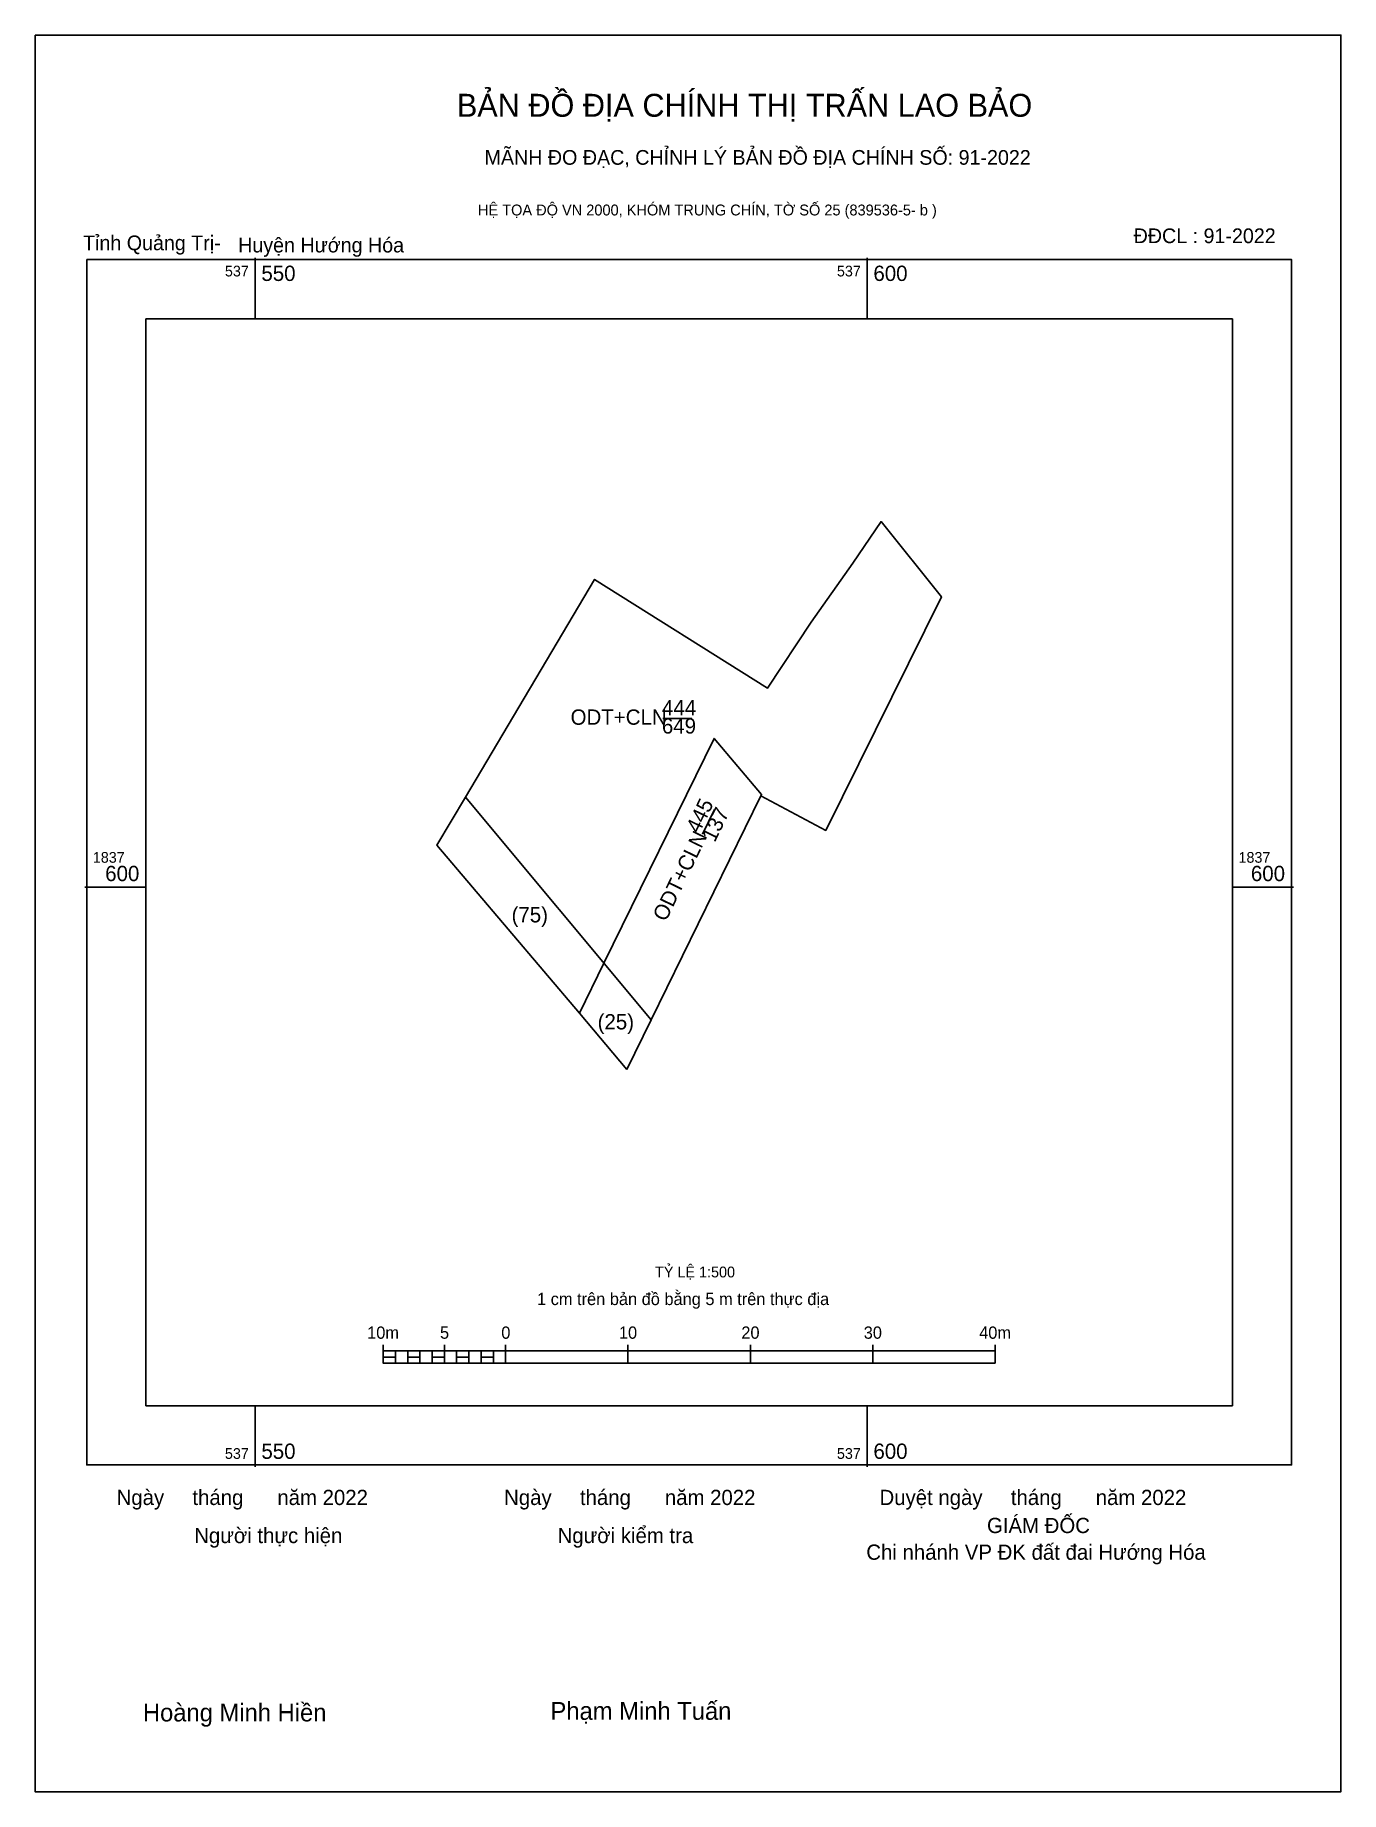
# Model space of a CAD drawing. Extents: x 537121 to 537639, y 1837052 to 1837670.
# Drawn here: x 537532 to 537638.7, y 1837526.1 to 1837669.6 of the extents above.
import ezdxf

# ---------------------------------------------------------------- set-up
doc = ezdxf.new("R2010")
doc.units = 0
for name, color, linetype in [('Level 1', 7, 'Continuous'), ('Level 10', 7, 'Continuous'), ('Level 15', 7, 'Continuous'), ('Level 27', 7, 'Continuous'), ('Level 6', 7, 'Continuous'), ('Level 62', 7, 'Continuous'), ('Level 63', 7, 'Continuous'), ('Level 9', 7, 'Continuous')]:
    doc.layers.add(name, color=color, linetype=linetype)

msp = doc.modelspace()

# ---------------------------------------------------------------- linework, layer by layer
at = {"layer": 'Level 1'}
for p, q in [((537582.34, 1837589.17), (537591.31, 1837607.47)), ((537580.36, 1837585.13), (537582.34, 1837589.17))]:
    msp.add_line(p, q, dxfattribs=at)
at = {"layer": 'Level 10'}
msp.add_line((537580.36, 1837585.13), (537576.48, 1837589.71), dxfattribs=at)
msp.add_lwpolyline([(537598.83, 1837626.47), (537601.13, 1837629.86), (537606.06, 1837623.71), (537596.6, 1837604.64), (537591.31, 1837607.47), (537591.36, 1837607.57), (537587.48, 1837612.16), (537578.48, 1837593.8), (537576.48, 1837589.71), (537564.84, 1837603.43), (537567.17, 1837607.36), (537577.72, 1837625.14), (537591.86, 1837616.26), (537595.42, 1837621.66)], close=True, dxfattribs=at)
at = {"layer": 'Level 15'}
msp.add_lwpolyline([(537532.01, 1837669.59), (537638.69, 1837669.59), (537638.69, 1837526.13), (537532.01, 1837526.13)], close=True, dxfattribs=at)
at = {"layer": 'Level 27'}
for p, q in [((537601.13, 1837629.86), (537601.13, 1837629.86)), ((537598.83, 1837626.47), (537598.83, 1837626.47)), ((537577.72, 1837625.14), (537577.72, 1837625.14)), ((537606.06, 1837623.71), (537606.06, 1837623.71)), ((537595.42, 1837621.66), (537595.42, 1837621.66)), ((537583.31, 1837613.79), (537585.66, 1837613.79)), ((537591.31, 1837607.47), (537591.31, 1837607.47)), ((537586.53, 1837604.33), (537587.51, 1837606.35)), ((537596.6, 1837604.64), (537596.6, 1837604.64)), ((537576.48, 1837589.71), (537576.48, 1837589.71))]:
    msp.add_line(p, q, dxfattribs=at)
at = {"layer": 'Level 6'}
msp.add_lwpolyline([(537582.34, 1837589.17), (537567.17, 1837607.36)], dxfattribs=at)
at = {"layer": 'Level 62'}
msp.add_lwpolyline([(537541.07, 1837646.41), (537629.83, 1837646.41), (537629.83, 1837557.66), (537541.07, 1837557.66)], close=True, dxfattribs=at)
at = {"layer": 'Level 63'}
for p, q in [((537550, 1837651.41), (537550, 1837646.41)), ((537600, 1837651.41), (537600, 1837646.41)), ((537536.07, 1837600), (537541.07, 1837600)), ((537629.83, 1837600), (537634.83, 1837600)), ((537560.45, 1837562.63), (537560.45, 1837561.13)), ((537565.45, 1837562.63), (537565.45, 1837561.13)), ((537570.45, 1837562.63), (537570.45, 1837561.13)), ((537580.45, 1837562.63), (537580.45, 1837561.13)), ((537590.45, 1837562.63), (537590.45, 1837561.13)), ((537600.45, 1837562.63), (537600.45, 1837561.13)), ((537610.45, 1837562.63), (537610.45, 1837561.13)), ((537560.45, 1837562.13), (537610.45, 1837562.13)), ((537560.45, 1837561.13), (537610.45, 1837561.13)), ((537561.45, 1837562.13), (537561.45, 1837561.13)), ((537562.45, 1837562.13), (537562.45, 1837561.13)), ((537563.45, 1837562.13), (537563.45, 1837561.13)), ((537564.45, 1837562.13), (537564.45, 1837561.13)), ((537565.45, 1837562.13), (537565.45, 1837561.13)), ((537566.45, 1837562.13), (537566.45, 1837561.13)), ((537567.45, 1837562.13), (537567.45, 1837561.13)), ((537568.45, 1837562.13), (537568.45, 1837561.13)), ((537569.45, 1837562.13), (537569.45, 1837561.13)), ((537570.45, 1837562.13), (537570.45, 1837561.13)), ((537550, 1837557.66), (537550, 1837552.66)), ((537600, 1837557.66), (537600, 1837552.66))]:
    msp.add_line(p, q, dxfattribs=at)
for points in [[(537536.23, 1837651.26), (537634.67, 1837651.26), (537634.67, 1837552.82), (537536.23, 1837552.82)], [(537560.45, 1837561.63), (537561.45, 1837561.63), (537561.45, 1837561.13), (537560.45, 1837561.13)], [(537560.45, 1837561.63), (537561.45, 1837561.63), (537561.45, 1837561.13), (537560.45, 1837561.13)], [(537562.45, 1837561.63), (537563.45, 1837561.63), (537563.45, 1837561.13), (537562.45, 1837561.13)], [(537564.45, 1837561.63), (537565.45, 1837561.63), (537565.45, 1837561.13), (537564.45, 1837561.13)], [(537566.45, 1837561.63), (537567.45, 1837561.63), (537567.45, 1837561.13), (537566.45, 1837561.13)], [(537568.45, 1837561.63), (537569.45, 1837561.63), (537569.45, 1837561.13), (537568.45, 1837561.13)]]:
    msp.add_lwpolyline(points, close=True, dxfattribs=at)

# ---------------------------------------------------------------- texts
at = {"layer": 'Level 1'}
for s, p in [('ODT+CLN', (537575.76, 1837613.27)), ('444', (537583.23, 1837614.04)), ('649', (537583.22, 1837612.55)), ('(75)', (537570.94, 1837597.13)), ('(25)', (537577.97, 1837588.39))]:
    msp.add_text(s, height=1.25, dxfattribs=at).set_placement(p)
for s, p in [('445', (537586.26, 1837604.33)), ('137', (537587.54, 1837603.61)), ('ODT+CLN', (537583.54, 1837597.13))]:
    msp.add_text(s, height=1.25, rotation=64.118, dxfattribs=at).set_placement(p)
at = {"layer": 'Level 6'}
msp.add_text('TỶ LỆ 1:500', height=0.879, dxfattribs=at).set_placement((537582.66, 1837568.14))
at = {"layer": 'Level 63'}
for s, height, p in [('BẢN ĐỒ ĐỊA CHÍNH THỊ TRẤN LAO BẢO', 1.8718, (537566.47, 1837662.92)), ('MÃNH ĐO ĐẠC, CHỈNH LÝ BẢN ĐỒ ĐỊA CHÍNH SỐ: 91-2022', 1.2011, (537568.73, 1837659)), ('HỆ TỌA ĐỘ VN 2000, KHÓM TRUNG CHÍN, TỜ SỐ 25 (839536-5- b )', 0.8891, (537568.19, 1837654.86)), ('537', 0.875, (537547.52, 1837649.88)), ('550', 1.25, (537550.5, 1837649.51)), ('537', 0.875, (537597.52, 1837649.88)), ('600', 1.25, (537600.5, 1837649.51)), ('1837', 0.875, (537536.73, 1837602)), ('1837', 0.875, (537630.33, 1837602)), ('600', 1.25, (537537.74, 1837600.5)), ('600', 1.25, (537631.34, 1837600.5)), ('1 cm trên bản đồ bằng 5 m trên thực địa', 1, (537573.02, 1837565.88)), ('10m', 1, (537559.14, 1837563.13)), ('5', 1, (537565.09, 1837563.13)), ('0', 1, (537570.1, 1837563.13)), ('10', 1, (537579.71, 1837563.13)), ('20', 1, (537589.71, 1837563.13)), ('30', 1, (537599.71, 1837563.13)), ('40m', 1, (537609.14, 1837563.13)), ('537', 0.875, (537547.52, 1837553.32)), ('550', 1.25, (537550.5, 1837553.32)), ('537', 0.875, (537597.52, 1837553.32)), ('600', 1.25, (537600.5, 1837553.32)), ('Ngày     tháng      năm 2022', 1.2442, (537538.67, 1837549.55)), ('Ngày     tháng      năm 2022', 1.2442, (537570.33, 1837549.55)), ('Duyệt ngày     tháng      năm 2022', 1.2442, (537601, 1837549.55)), ('GIÁM ĐỐC', 1.244, (537609.78, 1837547.26)), ('Người thực hiện', 1.2442, (537545.01, 1837546.44)), ('Người kiểm tra', 1.2442, (537574.7, 1837546.44)), ('Chi nhánh VP ĐK đất đai Hướng Hóa', 1.2442, (537599.92, 1837545.08)), ('Hoàng Minh Hiền', 1.4512, (537540.82, 1837531.88)), ('Phạm Minh Tuấn', 1.4512, (537574.12, 1837532.01))]:
    msp.add_text(s, height=height, dxfattribs=at).set_placement(p)
at = {"layer": 'Level 9'}
for s, p in [('Tỉnh Quảng Trị-', (537535.93, 1837652.02)), ('Huyện Hướng Hóa', (537548.6, 1837651.84)), ('ĐĐCL : 91-2022', (537621.76, 1837652.6))]:
    msp.add_text(s, height=1.2011, dxfattribs=at).set_placement(p)

doc.saveas('drawing.dxf')
